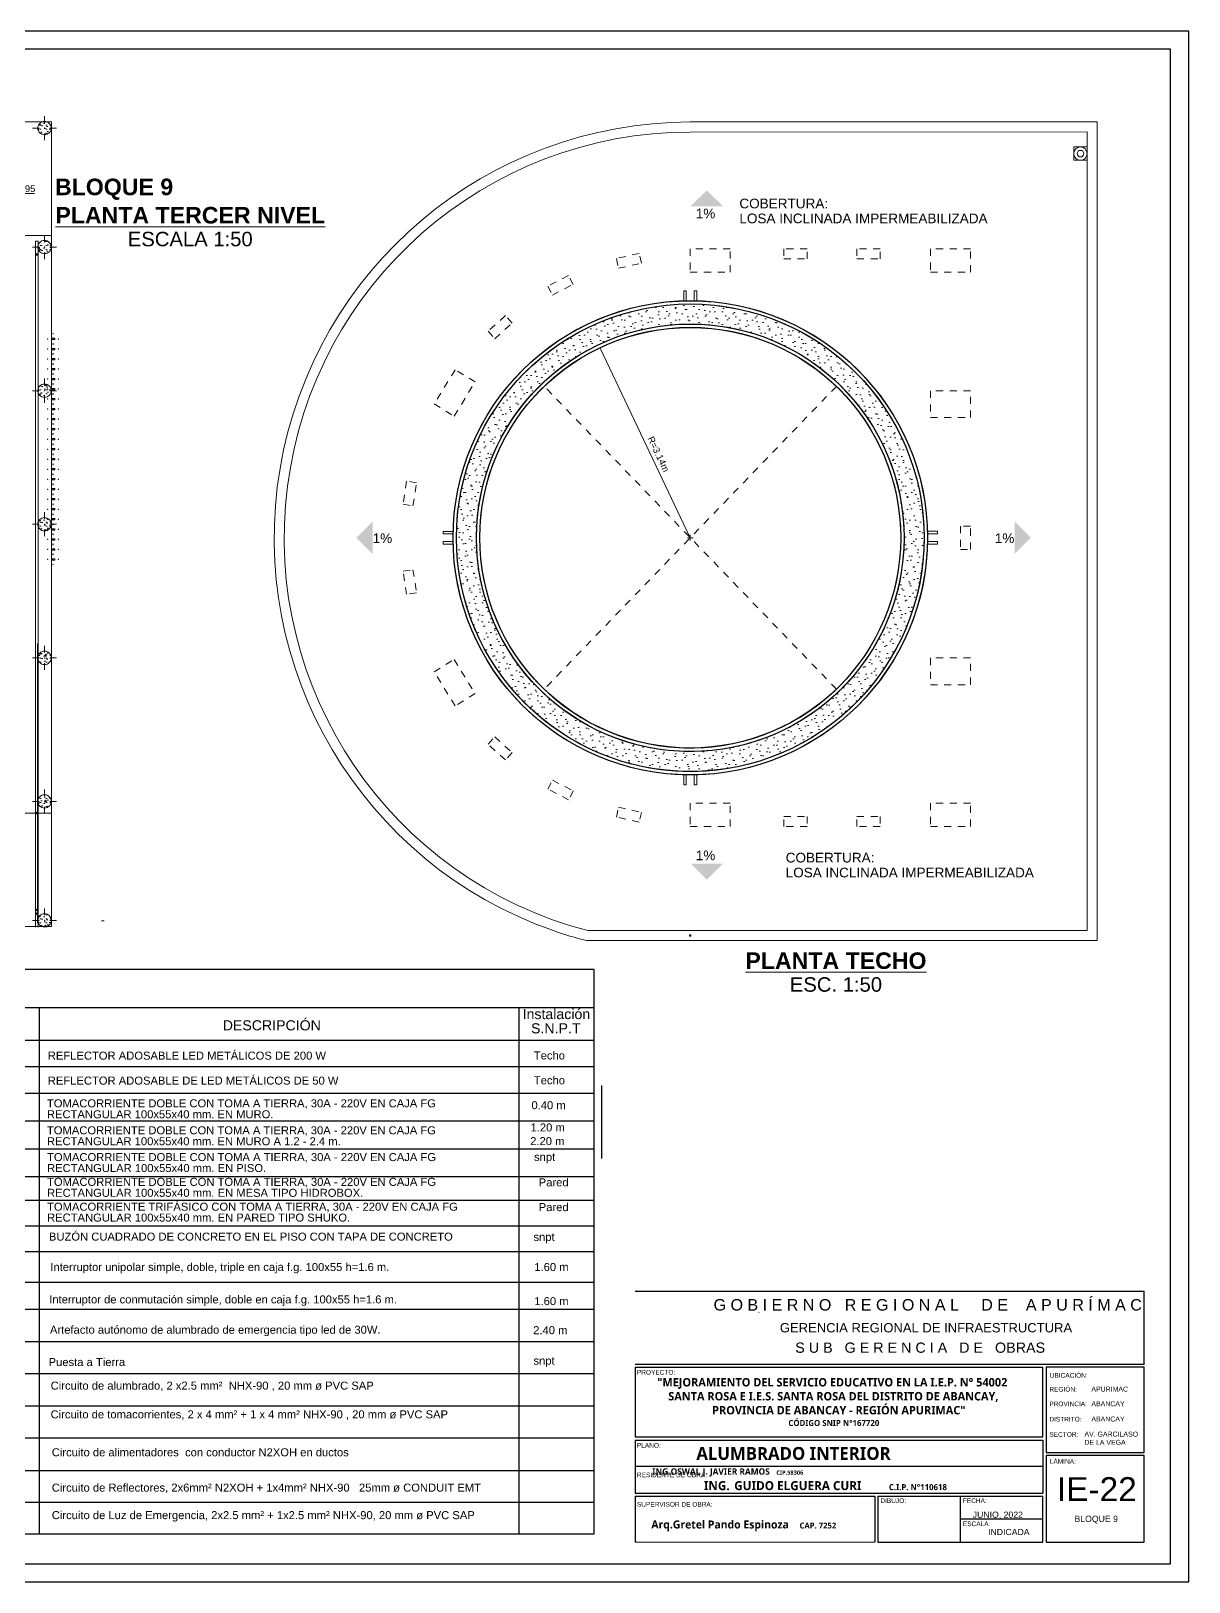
# Model space of a CAD drawing. Header units: feet. Extents: x 2 to 125, y -24 to 91.
# Drawn here: x 87.73 to 105.06, y 32.88 to 56.1 of the extents above; entities that cross this region are included whole.
import ezdxf
from ezdxf.enums import TextEntityAlignment as Align

# ---------------------------------------------------------------- set-up
doc = ezdxf.new("R2010")
doc.units = ezdxf.units.FT
doc.header["$MEASUREMENT"] = 0
for name, pattern in [('Dashed', [0.211667, 0.105833, -0.105833]), ('Hidden Line', [0.15875, 0.105833, -0.052917]), ('Small Dashed', [0.141111, 0.070556, -0.070556])]:
    doc.linetypes.add(name, pattern=pattern)
for name, color, linetype in [('ALUMBRADO', 1, 'Continuous'), ('Dimensioning - General', 7, 'Continuous'), ('IE-LEYENDA', 142, 'Continuous')]:
    doc.layers.add(name, color=color, linetype=linetype)
for name, color, linetype, lineweight in [('Annotation - Text_Pen_No__1', 7, 'Continuous', 13), ('ARQ', 252, 'Continuous', 0), ('Cotas varias El', 253, 'Continuous', 13), ('Drawing & Figure_Pen_No__1', 7, 'Continuous', 13), ('Estructura – Carga_Pen_No__1', 7, 'Continuous', 13), ('Interior - Furniture _Pen_No__1', 7, 'Continuous', 13), ('Interior - Stair & Railing_Pen_No__122', 9, 'Continuous', 13), ('LINEAS_IND.', 252, 'Continuous', 5), ('Membrete', 250, 'Continuous', 15), ('Structural - Bearing_Pen_No__1', 7, 'Continuous', 13)]:
    doc.layers.add(name, color=color, linetype=linetype, lineweight=lineweight)
for name, color, linetype, lineweight, true_color in [('Annotation - Text_Pen_No__167', 7, 'Continuous', 13, 0x6a6a6a), ('Annotation - Text_Pen_No__82', 7, 'Continuous', 20, 0xaaaaaa), ('Dimensioning - General_Pen_No__167', 7, 'Continuous', 13, 0x6a6a6a), ('Estructura – Carga_Pen_No__167', 7, 'Continuous', 13, 0x6a6a6a), ('RAMPA PROPUESTA 1 CERRAMIENTO_Pen_No__123', 7, 'Continuous', 0, 0xd8d8d8), ('Structural - Bearing_Pen_No__167', 7, 'Continuous', 13, 0x6a6a6a), ('Structural - Bearing_Pen_No__87', 7, 'Continuous', 20, 0x6a6a6a)]:
    doc.layers.add(name, color=color, linetype=linetype, lineweight=lineweight, true_color=true_color)
doc.styles.add('Generales', font='arial.ttf', dxfattribs={"height": 0.15})
doc.styles.add('GENERATED_STYLE_1', font='arial.ttf')
doc.styles.add('GENERATED_STYLE_2', font='')
doc.styles.add('style1', font='arial.ttf')
doc.styles.get('GENERATED_STYLE_2').set_extended_font_data('Arial', bold=True)
pattern_1 = [(0, (34.1127, 49.8555), (0, 0.3117692), [0.03, -0.15]), (0, (34.2027, 50.01138), (0, 0.3117692), [0.03, -0.15]), (60, (34.1127, 49.8555), (-0.27, 0.1558846), [0.03, -0.15]), (60, (34.2927, 49.8555), (-0.27, 0.1558846), [0.03, -0.15]), (120, (34.1427, 49.8555), (0.27, 0.1558846), [0.03, -0.15]), (120, (34.3227, 49.8555), (0.27, 0.1558846), [0.03, -0.15]), (0, (34.11271, 49.8855), (0, 0.06), [0, -0.06, 0, -0.09]), (45, (34.14271, 49.8855), (-0.04242641, 0.04242641), [0, -0.045, 0, -0.075])]

# ---------------------------------------------------------------- blocks, each defined once
blk = doc.blocks.new('Level Dimension_8', base_point=(52.723, 3.809))
at = {"layer": 'Dimensioning - General_Pen_No__167', "linetype": 'Continuous', "lineweight": 13, "true_color": 0x6a6a6a}
for points in [[(52.723, 3.809), (52.623, 3.809), (52.63, 3.771), (52.652, 3.739), (52.684, 3.717), (52.723, 3.709)], [(52.723, 3.809), (52.823, 3.809), (52.815, 3.848), (52.793, 3.88), (52.761, 3.902), (52.723, 3.909)]]:
    blk.add_hatch(color=251, dxfattribs=at).paths.add_polyline_path(points)
at = {"layer": 'Dimensioning - General_Pen_No__167', "color": 251, "linetype": 'Continuous', "lineweight": 13, "true_color": 0x6a6a6a}
for p, q in [((52.723, 3.609), (52.723, 4.009)), ((52.523, 3.809), (53.671, 3.809))]:
    blk.add_line(p, q, dxfattribs=at)
blk.add_circle((52.723, 3.809), 0.1, dxfattribs=at)
at = {"layer": 'Dimensioning - General_Pen_No__167', "color": 251, "lineweight": 13, "true_color": 0x6a6a6a, "insert": (52.973, 3.829), "char_height": 0.1, "attachment_point": 7, "style": 'GENERATED_STYLE_1'}
blk.add_mtext('\\A1;NPT: +6.95', dxfattribs=at)
blk = doc.blocks.new('LYYYY')
at = {"layer": 'IE-LEYENDA', "linetype": 'Continuous'}
for p, q in [((285.873, -132.045), (266.438, -132.044)), ((285.873, -140.496), (285.873, -132.045)), ((285.873, -132.618), (266.438, -132.617)), ((277.571, -132.617), (277.571, -140.495)), ((284.75, -140.496), (284.75, -132.618)), ((276.143, -133.105), (285.865, -133.105)), ((276.152, -133.496), (285.865, -133.496)), ((276.152, -133.896), (285.865, -133.896)), ((276.152, -134.312), (285.873, -134.312)), ((276.152, -134.729), (285.873, -134.729)), ((276.152, -135.145), (285.873, -135.145)), ((276.154, -135.498), (285.876, -135.498)), ((276.161, -135.883), (285.882, -135.883)), ((276.161, -136.267), (285.882, -136.268)), ((276.161, -136.728), (285.873, -136.728)), ((276.16, -137.131), (285.873, -137.132)), ((276.16, -137.613), (285.873, -137.614)), ((276.16, -138.095), (285.873, -138.095)), ((276.161, -138.577), (285.873, -138.577)), ((276.161, -139.059), (285.882, -139.059)), ((276.16, -139.549), (285.882, -139.549)), ((276.152, -140.022), (285.873, -140.022)), ((276.151, -140.495), (285.873, -140.496))]:
    blk.add_line(p, q, dxfattribs=at)
at = {"layer": 'IE-LEYENDA', "style": 'style1'}
for s, height, p in [('DESCRIPCIÓN', 0.15137, (280.316, -132.957)), ('Instalación ', 0.15137, (284.804, -132.788)), ('S.N.P.T', 0.1514, (284.93, -133.002)), ('REFLECTOR ADOSABLE LED METÁLICOS DE 200 W', 0.12, (277.698, -133.395)), ('Techo', 0.12, (284.972, -133.393)), ('REFLECTOR ADOSABLE DE LED METÁLICOS DE 50 W', 0.12, (277.698, -133.769)), ('Techo', 0.12, (284.972, -133.764)), ('TOMACORRIENTE DOBLE CON TOMA A TIERRA, 30A - 220V EN CAJA FG ', 0.12, (277.685, -134.109, 0)), ('RECTANGULAR 100x55x40 mm. EN MURO.', 0.12, (277.685, -134.273, 0)), ('0.40 m', 0.12, (284.936, -134.137)), ('TOMACORRIENTE DOBLE CON TOMA A TIERRA, 30A - 220V EN CAJA FG ', 0.12, (277.685, -134.513, 0)), ('1.20 m', 0.12, (284.922, -134.47)), ('RECTANGULAR 100x55x40 mm. EN MURO A 1.2 - 2.4 m.', 0.12, (277.685, -134.677, 0)), ('2.20 m', 0.12, (284.917, -134.675)), ('TOMACORRIENTE DOBLE CON TOMA A TIERRA, 30A - 220V EN CAJA FG', 0.12, (277.687, -134.914, 0)), ('snpt', 0.12, (284.975, -134.912)), ('RECTANGULAR 100x55x40 mm. EN PISO.', 0.12, (277.687, -135.078, 0)), ('TOMACORRIENTE DOBLE CON TOMA A TIERRA, 30A - 220V EN CAJA FG ', 0.12, (277.687, -135.285, 0)), ('RECTANGULAR 100x55x40 mm. EN MESA TIPO HIDROBOX.', 0.12, (277.687, -135.449, 0)), ('Pared', 0.12, (285.045, -135.292)), ('TOMACORRIENTE TRIFÁSICO CON TOMA A TIERRA, 30A - 220V EN CAJA FG ', 0.12, (277.687, -135.657, 0)), ('Pared', 0.12, (285.045, -135.663)), ('RECTANGULAR 100x55x40 mm. EN PARED TIPO SHUKO.', 0.12, (277.687, -135.82, 0)), ('BUZÓN CUADRADO DE CONCRETO EN EL PISO CON TAPA DE CONCRETO', 0.12, (277.715, -136.105)), ('snpt', 0.12, (284.966, -136.11)), ('Interruptor unipolar simple, doble, triple en caja f.g. 100x55 h=1.6 m.', 0.12, (277.736, -136.56)), ('1.60 m', 0.12, (284.979, -136.56)), ('Interruptor de conmutación simple, doble en caja f.g. 100x55 h=1.6 m.', 0.12, (277.72, -137.045)), ('1.60 m', 0.12, (284.979, -137.071)), ('Artefacto autónomo de alumbrado de emergencia tipo led de 30W.', 0.12, (277.73, -137.499)), ('2.40 m', 0.12, (284.962, -137.506)), ('snpt', 0.12, (284.966, -137.962)), ('Circuito de alumbrado, 2 x2.5 mm²  NHX-90 , 20 mm ø PVC SAP', 0.12, (277.741, -138.336)), ('Circuito de tomacorrientes, 2 x 4 mm² + 1 x 4 mm² NHX-90 , 20 mm ø PVC SAP', 0.12, (277.74, -138.766)), ('Circuito de alimentadores  con conductor N2XOH en ductos', 0.12, (277.758, -139.334)), ('Circuito de Reflectores, 2x6mm² N2XOH + 1x4mm² NHX-90   25mm ø CONDUIT EMT', 0.12, (277.758, -139.863)), ('Circuito de Luz de Emergencia, 2x2.5 mm² + 1x2.5 mm² NHX-90, 20 mm ø PVC SAP', 0.12, (277.758, -140.275))]:
    blk.add_text(s, height=height, rotation=359.9983, dxfattribs=at).set_placement(p)
blk.add_text('Puesta a Tierra', height=0.12, rotation=359.9983, dxfattribs=at).set_placement((278.283, -137.983), align=Align.CENTER)

msp = doc.modelspace()

# ---------------------------------------------------------------- hatches: boundary and pattern name
at = {"layer": 'Cotas varias El'}
h = msp.add_hatch(dxfattribs=at)
h.set_pattern_fill('STRUCTURAL_CONCRETE', color=256, style=0, pattern_type=2)
h.set_pattern_definition(pattern_1)
h.paths.add_polyline_path([(87.833, 54.644, 0.414214), (87.933, 54.544, 0.414214), (88.033, 54.644, 0.414214), (87.933, 54.744, 0.414214)])
h = msp.add_hatch(dxfattribs=at)
h.set_pattern_fill('STRUCTURAL_CONCRETE', color=256, style=0, pattern_type=2)
h.set_pattern_definition(pattern_1)
h.paths.add_polyline_path([(87.833, 52.862, 0.414214), (87.933, 52.762, 0.414214), (88.033, 52.862, 0.414214), (87.933, 52.962, 0.414214)])
h = msp.add_hatch(dxfattribs=at)
h.set_pattern_fill('STRUCTURAL_CONCRETE', color=256, style=0, pattern_type=2)
h.set_pattern_definition(pattern_1)
h.paths.add_polyline_path([(88.035, 51.196), (88.035, 51.176), (88.085, 51.176), (88.085, 51.196)])
h = msp.add_hatch(dxfattribs=at)
h.set_pattern_fill('STRUCTURAL_CONCRETE', color=256, style=0, pattern_type=2)
h.set_pattern_definition(pattern_1)
h.paths.add_polyline_path([(87.833, 50.712, 0.414214), (87.933, 50.612, 0.414214), (88.033, 50.712, 0.414214), (87.933, 50.812, 0.414214)])
h = msp.add_hatch(dxfattribs=at)
h.set_pattern_fill('STRUCTURAL_CONCRETE', color=256, style=0, pattern_type=2)
h.set_pattern_definition(pattern_1)
h.paths.add_polyline_path([(88.035, 50.446), (88.035, 50.426), (88.085, 50.426), (88.085, 50.446)])
h = msp.add_hatch(dxfattribs=at)
h.set_pattern_fill('STRUCTURAL_CONCRETE', color=256, style=0, pattern_type=2)
h.set_pattern_definition(pattern_1)
h.paths.add_polyline_path([(88.035, 49.846), (88.035, 49.826), (88.085, 49.826), (88.085, 49.846)])
h = msp.add_hatch(dxfattribs=at)
h.set_pattern_fill('STRUCTURAL_CONCRETE', color=256, style=0, pattern_type=2)
h.set_pattern_definition(pattern_1)
h.paths.add_polyline_path([(88.035, 49.396), (88.035, 49.376), (88.085, 49.376), (88.085, 49.396)])
h = msp.add_hatch(dxfattribs=at)
h.set_pattern_fill('STRUCTURAL_CONCRETE', color=256, style=0, pattern_type=2)
h.set_pattern_definition(pattern_1)
h.paths.add_polyline_path([(88.035, 49.096), (88.035, 49.076), (88.085, 49.076), (88.085, 49.096)])
h = msp.add_hatch(dxfattribs=at)
h.set_pattern_fill('STRUCTURAL_CONCRETE', color=256, style=0, pattern_type=2)
h.set_pattern_definition(pattern_1)
h.paths.add_polyline_path([(87.833, 48.712, 0.414214), (87.933, 48.612, 0.414214), (88.033, 48.712, 0.414214), (87.933, 48.812, 0.414214)])
h = msp.add_hatch(dxfattribs=at)
h.set_pattern_fill('STRUCTURAL_CONCRETE', color=256, style=0, pattern_type=2)
h.set_pattern_definition(pattern_1)
h.paths.add_polyline_path([(88.035, 48.796), (88.035, 48.776), (88.085, 48.776), (88.085, 48.796)])
h = msp.add_hatch(dxfattribs=at)
h.set_pattern_fill('STRUCTURAL_CONCRETE', color=256, style=0, pattern_type=2)
h.set_pattern_definition(pattern_1)
h.paths.add_polyline_path([(88.035, 48.646), (88.035, 48.626), (88.085, 48.626), (88.085, 48.646)])
h = msp.add_hatch(dxfattribs=at)
h.set_pattern_fill('STRUCTURAL_CONCRETE', color=256, style=0, pattern_type=2)
h.set_pattern_definition(pattern_1)
h.paths.add_polyline_path([(88.035, 48.496), (88.035, 48.476), (88.085, 48.476), (88.085, 48.496)])
h = msp.add_hatch(dxfattribs=at)
h.set_pattern_fill('STRUCTURAL_CONCRETE', color=256, style=0, pattern_type=2)
h.set_pattern_definition(pattern_1)
h.paths.add_polyline_path([(87.833, 46.712, 0.414214), (87.933, 46.612, 0.414214), (88.033, 46.712, 0.414214), (87.933, 46.812, 0.414214)])
h = msp.add_hatch(dxfattribs=at)
h.set_pattern_fill('STRUCTURAL_CONCRETE', color=256, style=0, pattern_type=2)
h.set_pattern_definition(pattern_1)
h.paths.add_polyline_path([(87.833, 44.562, 0.414214), (87.933, 44.462, 0.414214), (88.033, 44.562, 0.414214), (87.933, 44.662, 0.414214)])
h = msp.add_hatch(dxfattribs=at)
h.set_pattern_fill('STRUCTURAL_CONCRETE', color=256, style=0, pattern_type=2)
h.set_pattern_definition(pattern_1)
h.paths.add_polyline_path([(87.833, 42.781, 0.414214), (87.933, 42.681, 0.414214), (88.033, 42.781, 0.414214), (87.933, 42.881, 0.414214)])
at = {"layer": 'Estructura – Carga_Pen_No__1', "linetype": 'Continuous', "lineweight": 13}
for points in [[(98.088, 53.471), (97.601, 53.471), (97.845, 53.714)], [(92.843, 48.753), (92.843, 48.267), (92.6, 48.51)], [(102.451, 48.753), (102.451, 48.267), (102.694, 48.51)], [(98.088, 43.632), (97.601, 43.632), (97.845, 43.389)]]:
    msp.add_hatch(color=7, dxfattribs=at).paths.add_polyline_path(points)
at = {"layer": 'Structural - Bearing_Pen_No__1', "linetype": 'Continuous', "lineweight": 13}
h = msp.add_hatch(dxfattribs=at)
h.set_pattern_fill('CARPET', style=0, pattern_type=2)
h.set_pattern_definition([(45, (29.70074, 49.95258), (-0.09545942, 0.09545942), [0, -0.09, 0, -0.135]), (110, (30.00074, 49.95258), (0.1268585, 0.04617272), [0, -0.066, 0, -0.114])])
h.paths.add_polyline_path([(95.167, 45.991, 1), (100.027, 51.029, 1)])
h.paths.add_polyline_path([(99.818, 50.813, -0.424695), (99.818, 46.207, -0.40381), (95.374, 46.207, -0.424664), (95.374, 50.812, -0.40384)], flags=0)

# ---------------------------------------------------------------- linework, layer by layer
for points in [[(74.294, 32.875), (105.06, 32.875), (105.06, 56.097), (74.294, 56.097)], [(74.568, 33.149), (104.786, 33.149), (104.786, 55.823), (74.568, 55.823)]]:
    msp.add_lwpolyline(points, close=True)
at = {"color": 6}
for centre, radius in [((97.597, 48.509), 3.55), ((97.597, 48.51), 3.5), ((97.597, 48.51), 3.2), ((97.597, 48.51), 3.149)]:
    msp.add_circle(centre, radius, dxfattribs=at)
at = {"layer": 'Cotas varias El'}
for p, q in [((87.933, 54.724), (87.933, 54.824)), ((87.853, 54.644), (87.753, 54.644)), ((88.013, 54.644), (88.113, 54.644)), ((87.933, 54.564), (87.933, 54.464)), ((87.798, 52.95), (87.798, 52.751)), ((87.798, 52.95), (87.798, 52.751)), ((87.798, 52.95), (87.798, 52.751)), ((87.838, 52.751), (87.838, 52.95)), ((87.838, 52.751), (87.838, 52.95)), ((87.838, 52.751), (87.838, 52.95)), ((88.035, 53.037), (88.035, 44.387)), ((87.798, 52.751), (87.798, 44.4)), ((87.798, 52.751), (87.798, 44.4)), ((87.798, 52.751), (87.798, 44.4)), ((87.798, 52.751), (87.798, 44.401)), ((87.838, 52.751), (87.798, 52.751)), ((87.838, 44.4), (87.838, 52.751)), ((87.838, 44.4), (87.838, 52.751)), ((87.838, 44.4), (87.838, 52.751)), ((87.838, 44.401), (87.838, 52.751)), ((87.933, 52.782), (87.933, 52.682)), ((87.933, 50.792), (87.933, 50.892)), ((87.853, 50.712), (87.753, 50.712)), ((87.933, 50.632), (87.933, 50.532)), ((88.013, 50.712), (88.113, 50.712)), ((87.933, 48.792), (87.933, 48.892)), ((87.853, 48.712), (87.753, 48.712)), ((87.933, 48.632), (87.933, 48.532)), ((88.013, 48.712), (88.113, 48.712)), ((87.83, 46.914), (87.83, 46.927)), ((87.83, 46.912), (87.83, 46.925)), ((87.83, 46.912), (87.83, 46.925)), ((87.83, 46.912), (87.83, 46.925)), ((87.83, 46.911), (87.83, 46.914)), ((87.83, 46.887), (87.83, 46.912)), ((87.83, 46.887), (87.83, 46.912)), ((87.83, 46.887), (87.83, 46.912)), ((87.83, 46.888), (87.83, 46.911)), ((87.853, 46.712), (87.753, 46.712)), ((87.83, 46.862), (87.83, 46.888)), ((87.83, 46.862), (87.83, 46.887)), ((87.83, 46.862), (87.83, 46.887)), ((87.83, 46.862), (87.83, 46.887)), ((87.83, 46.85), (87.83, 46.862)), ((87.83, 46.85), (87.83, 46.862)), ((87.83, 46.85), (87.83, 46.862)), ((87.83, 46.85), (87.83, 46.862)), ((87.83, 42.939), (87.83, 46.85)), ((87.83, 42.939), (87.83, 46.85)), ((87.83, 42.939), (87.83, 46.85)), ((87.83, 42.939), (87.83, 46.85)), ((87.933, 46.792), (87.933, 46.892)), ((88.013, 46.712), (88.113, 46.712)), ((87.933, 46.632), (87.933, 46.532)), ((87.933, 44.642), (87.933, 44.742)), ((88.035, 44.387), (86.335, 44.387)), ((87.853, 44.562), (87.753, 44.562)), ((87.798, 44.401), (87.798, 44.389)), ((87.798, 44.4), (87.798, 44.387)), ((87.798, 44.4), (87.798, 44.387)), ((87.798, 44.4), (87.798, 44.387)), ((87.798, 44.389), (87.798, 44.386)), ((87.798, 44.387), (87.798, 44.362)), ((87.798, 44.387), (87.798, 44.362)), ((87.798, 44.387), (87.798, 44.362)), ((87.798, 44.386), (87.798, 44.363)), ((87.798, 44.363), (87.798, 44.337)), ((87.798, 44.362), (87.798, 44.337)), ((87.798, 44.362), (87.798, 44.337)), ((87.798, 44.362), (87.798, 44.337)), ((87.838, 44.389), (87.838, 44.401)), ((87.838, 44.387), (87.838, 44.4)), ((87.838, 44.387), (87.838, 44.4)), ((87.838, 44.387), (87.838, 44.4)), ((87.838, 44.386), (87.838, 44.389)), ((87.838, 44.362), (87.838, 44.387)), ((87.838, 44.362), (87.838, 44.387)), ((87.838, 44.362), (87.838, 44.387)), ((87.838, 44.363), (87.838, 44.386)), ((87.838, 44.337), (87.838, 44.363)), ((87.838, 44.337), (87.838, 44.362)), ((87.838, 44.337), (87.838, 44.362)), ((87.838, 44.337), (87.838, 44.362)), ((87.933, 44.482), (87.933, 44.382)), ((88.013, 44.562), (88.113, 44.562)), ((87.798, 44.337), (87.798, 44.325)), ((87.798, 44.337), (87.798, 44.325)), ((87.798, 44.337), (87.798, 44.325)), ((87.798, 44.337), (87.798, 44.325)), ((87.798, 44.325), (87.798, 42.881)), ((87.798, 44.325), (87.798, 42.881)), ((87.798, 44.325), (87.798, 42.881)), ((87.798, 44.325), (87.798, 42.881)), ((87.838, 44.325), (87.838, 44.337)), ((87.838, 44.325), (87.838, 44.337)), ((87.838, 44.325), (87.838, 44.337)), ((87.838, 44.325), (87.838, 44.337)), ((87.838, 42.881), (87.838, 44.325)), ((87.838, 42.881), (87.838, 44.325)), ((87.838, 42.881), (87.838, 44.325)), ((87.838, 42.881), (87.838, 44.325)), ((87.853, 42.781), (87.753, 42.781)), ((87.798, 42.881), (87.798, 42.681)), ((87.798, 42.881), (87.798, 42.681)), ((87.798, 42.881), (87.798, 42.681)), ((87.798, 42.881), (87.838, 42.881)), ((87.83, 42.739), (87.83, 42.939)), ((87.83, 42.739), (87.83, 42.939)), ((87.83, 42.739), (87.83, 42.939)), ((87.838, 42.681), (87.838, 42.881)), ((87.838, 42.681), (87.838, 42.881)), ((87.838, 42.681), (87.838, 42.881)), ((87.933, 42.861), (87.933, 42.961)), ((88.013, 42.781), (88.113, 42.781))]:
    msp.add_line(p, q, dxfattribs=at)
for points in [[(88.035, 54.737), (82.141, 54.737, 1.000452), (82.141, 42.687), (88.035, 42.687)], [(87.833, 54.644, 0.414214), (87.933, 54.544, 0.414214), (88.033, 54.644, 0.414214), (87.933, 54.744, 0.414214)], [(87.833, 52.862, 0.414214), (87.933, 52.762, 0.414214), (88.033, 52.862, 0.414214), (87.933, 52.962, 0.414214)], [(87.806, 52.751, 1), (87.83, 52.751, 1)], [(87.833, 50.712, 0.414214), (87.933, 50.612, 0.414214), (88.033, 50.712, 0.414214), (87.933, 50.812, 0.414214)], [(87.833, 48.712, 0.414214), (87.933, 48.612, 0.414214), (88.033, 48.712, 0.414214), (87.933, 48.812, 0.414214)], [(87.833, 46.712, 0.414214), (87.933, 46.612, 0.414214), (88.033, 46.712, 0.414214), (87.933, 46.812, 0.414214)], [(87.833, 44.562, 0.414214), (87.933, 44.462, 0.414214), (88.033, 44.562, 0.414214), (87.933, 44.662, 0.414214)], [(87.806, 44.387, 1), (87.83, 44.387, 1)], [(87.798, 42.939, 1), (87.822, 42.939, 1)], [(87.806, 42.881, 1), (87.83, 42.881, 1)], [(87.833, 42.781, 0.414214), (87.933, 42.681, 0.414214), (88.033, 42.781, 0.414214), (87.933, 42.881, 0.414214)]]:
    msp.add_lwpolyline(points, format="xyb", close=True, dxfattribs=at)
for points in [[(86.337, 53.037), (88.035, 53.037), (88.035, 54.737), (86.337, 54.737)], [(88.035, 51.496), (88.035, 51.476), (88.085, 51.476), (88.085, 51.496)], [(88.035, 51.346), (88.035, 51.326), (88.085, 51.326), (88.085, 51.346)], [(88.035, 51.196), (88.035, 51.176), (88.085, 51.176), (88.085, 51.196)], [(88.035, 51.046), (88.035, 51.026), (88.085, 51.026), (88.085, 51.046)], [(88.035, 50.896), (88.035, 50.876), (88.085, 50.876), (88.085, 50.896)], [(88.035, 50.746), (88.035, 50.726), (88.085, 50.726), (88.085, 50.746)], [(88.035, 50.596), (88.035, 50.576), (88.085, 50.576), (88.085, 50.596)], [(88.035, 50.446), (88.035, 50.426), (88.085, 50.426), (88.085, 50.446)], [(88.035, 50.296), (88.035, 50.276), (88.085, 50.276), (88.085, 50.296)], [(88.035, 50.146), (88.035, 50.126), (88.085, 50.126), (88.085, 50.146)], [(88.035, 49.996), (88.035, 49.976), (88.085, 49.976), (88.085, 49.996)], [(88.035, 49.846), (88.035, 49.826), (88.085, 49.826), (88.085, 49.846)], [(88.035, 49.696), (88.035, 49.676), (88.085, 49.676), (88.085, 49.696)], [(88.035, 49.546), (88.035, 49.526), (88.085, 49.526), (88.085, 49.546)], [(88.035, 49.396), (88.035, 49.376), (88.085, 49.376), (88.085, 49.396)], [(88.035, 49.246), (88.035, 49.226), (88.085, 49.226), (88.085, 49.246)], [(88.035, 49.096), (88.035, 49.076), (88.085, 49.076), (88.085, 49.096)], [(88.035, 48.946), (88.035, 48.926), (88.085, 48.926), (88.085, 48.946)], [(88.035, 48.796), (88.035, 48.776), (88.085, 48.776), (88.085, 48.796)], [(88.035, 48.646), (88.035, 48.626), (88.085, 48.626), (88.085, 48.646)], [(88.035, 48.496), (88.035, 48.476), (88.085, 48.476), (88.085, 48.496)], [(88.035, 48.346), (88.035, 48.326), (88.085, 48.326), (88.085, 48.346)], [(88.035, 48.196), (88.035, 48.176), (88.085, 48.176), (88.085, 48.196)], [(84.635, 42.687), (88.035, 42.687), (88.035, 44.387), (84.635, 44.387)]]:
    msp.add_lwpolyline(points, close=True, dxfattribs=at)
for p in [(87.933, 54.644), (88.06, 51.566), (87.98, 51.486), (87.98, 51.336), (88.06, 51.486), (88.06, 51.416), (88.06, 51.406), (88.06, 51.336), (88.14, 51.486), (88.14, 51.336), (87.98, 51.186), (88.06, 51.266), (88.06, 51.256), (88.06, 51.186), (88.06, 51.116), (88.06, 51.106), (88.14, 51.186), (87.98, 51.036), (87.98, 50.886), (88.06, 51.036), (88.06, 50.966), (88.06, 50.956), (88.06, 50.886), (88.14, 51.036), (88.14, 50.886), (87.933, 50.712), (87.98, 50.736), (88.06, 50.816), (88.06, 50.806), (88.06, 50.736), (88.06, 50.666), (88.06, 50.656), (88.14, 50.736), (87.98, 50.586), (87.98, 50.436), (88.06, 50.586), (88.06, 50.516), (88.06, 50.506), (88.06, 50.436), (88.14, 50.586), (88.14, 50.436), (87.98, 50.286), (88.06, 50.366), (88.06, 50.356), (88.06, 50.286), (88.06, 50.216), (88.06, 50.206), (88.14, 50.286), (87.98, 50.136), (87.98, 49.986), (88.06, 50.136), (88.06, 50.066), (88.06, 50.056), (88.06, 49.986), (88.14, 50.136), (88.14, 49.986), (87.98, 49.836), (88.06, 49.916), (88.06, 49.906), (88.06, 49.836), (88.06, 49.766), (88.06, 49.756), (88.14, 49.836), (87.98, 49.686), (87.98, 49.536), (88.06, 49.686), (88.06, 49.616), (88.06, 49.606), (88.06, 49.536), (88.06, 49.466), (88.14, 49.686), (88.14, 49.536), (87.98, 49.386), (87.98, 49.236), (88.06, 49.456), (88.06, 49.386), (88.06, 49.236), (88.14, 49.386), (88.14, 49.236), (87.98, 49.086), (88.06, 49.166), (88.06, 49.156), (88.06, 49.086), (88.06, 49.016), (88.06, 49.006), (88.14, 49.086), (87.98, 48.936), (87.98, 48.786), (88.06, 48.936), (88.06, 48.866), (88.06, 48.856), (88.06, 48.786), (88.14, 48.936), (88.14, 48.786), (87.933, 48.712), (87.98, 48.636), (88.06, 48.716), (88.06, 48.706), (88.06, 48.636), (88.06, 48.566), (88.06, 48.556), (88.14, 48.636), (87.98, 48.486), (87.98, 48.336), (88.06, 48.486), (88.06, 48.416), (88.06, 48.406), (88.06, 48.336), (88.14, 48.486), (88.14, 48.336), (87.98, 48.186), (88.06, 48.266), (88.06, 48.256), (88.06, 48.186), (88.06, 48.106), (88.14, 48.186), (87.933, 46.712), (87.933, 44.562), (87.933, 42.781)]:
    msp.add_point(p, dxfattribs=at)
at = {"layer": 'Drawing & Figure_Pen_No__1', "color": 7, "linetype": 'Continuous', "lineweight": 13}
for points in [[(103.536, 54.737), (97.596, 54.735)], [(97.596, 54.585), (103.536, 54.587)], [(103.686, 54.737), (103.536, 54.737)], [(103.536, 54.587), (103.536, 42.628)], [(103.686, 42.478), (103.686, 54.737)], [(103.536, 42.628), (96.065, 42.628)], [(96.046, 42.478), (103.536, 42.478)], [(103.686, 42.478), (103.536, 42.478)]]:
    msp.add_lwpolyline(points, dxfattribs=at)
for radius, start, end in [(6.227, 90.003, 250.8019), (6.077, 90.0028, 255.3978), (6.227, 250.8019, 255.5757)]:
    msp.add_arc((97.597, 48.508), radius, start, end, dxfattribs=at)
at = {"layer": 'Estructura – Carga_Pen_No__1', "color": 7, "linetype": 'Continuous', "lineweight": 13}
for points in [[(97.597, 48.51), (96.247, 51.35)], [(97.597, 48.552), (97.597, 48.468)], [(97.556, 48.51), (97.639, 48.51)]]:
    msp.add_lwpolyline(points, dxfattribs=at)
at = {"layer": 'Estructura – Carga_Pen_No__1', "color": 7, "linetype": 'Dashed', "lineweight": 13}
for points in [[(99.784, 46.243), (95.41, 50.778)], [(99.784, 50.777), (95.41, 46.242)]]:
    msp.add_lwpolyline(points, dxfattribs=at)
at = {"layer": 'Estructura – Carga_Pen_No__167', "color": 251, "linetype": 'Continuous', "lineweight": 13, "true_color": 0x6a6a6a}
msp.add_lwpolyline([(103.336, 54.361), (103.536, 54.361), (103.536, 54.161), (103.336, 54.161)], close=True, dxfattribs=at)
for radius in [0.1, 0.0496]:
    msp.add_circle((103.436, 54.261), radius, dxfattribs=at)
at = {"layer": 'Interior - Furniture _Pen_No__1', "color": 7, "linetype": 'Continuous', "lineweight": 13}
msp.add_line((88.035, 53.037), (86.335, 53.037), dxfattribs=at)
at = {"layer": 'Interior - Stair & Railing_Pen_No__122', "color": 9, "linetype": 'Continuous', "lineweight": 13}
msp.add_line((87.838, 52.95), (87.798, 52.95), dxfattribs=at)
msp.add_line((87.838, 52.95), (87.798, 52.95), dxfattribs=at)
msp.add_line((87.838, 52.95), (87.798, 52.95), dxfattribs=at)
at = {"layer": 'Interior - Stair & Railing_Pen_No__122', "color": 9, "linetype": 'Small Dashed', "lineweight": 13}
msp.add_line((88.786, 42.773), (88.826, 42.773), dxfattribs=at)
msp.add_line((88.786, 42.773), (88.826, 42.773), dxfattribs=at)
msp.add_line((88.786, 42.773), (88.826, 42.773), dxfattribs=at)
at = {"layer": 'Interior - Stair & Railing_Pen_No__122', "color": 9, "linetype": 'Continuous', "lineweight": 13}
msp.add_lwpolyline([(97.596, 42.567, 1), (97.596, 42.543, 1)], format="xyb", close=True, dxfattribs=at)
at = {"layer": 'LINEAS_IND.', "color": 7, "ltscale": 0.5}
msp.add_line((98.62, 36.916, 0.457), (98.629, 36.912, 0.457), dxfattribs=at)
msp.add_line((98.62, 36.916, 0.457), (98.629, 36.912, 0.457), dxfattribs=at)
at = {"layer": 'Membrete', "color": 7, "lineweight": 30, "ltscale": 0.5}
for p, q in [((96.271, 39.215), (96.271, 40.31)), ((96.773, 37.228), (104.39, 37.228)), ((104.39, 36.133), (96.773, 36.133)), ((96.773, 36.093), (102.872, 36.093)), ((96.773, 36.093), (96.773, 35.046)), ((96.774, 35.046), (102.872, 35.046)), ((96.774, 34.999), (102.872, 34.999)), ((96.774, 34.999), (96.774, 34.207)), ((102.872, 34.999), (102.872, 34.207)), ((102.872, 34.603), (96.774, 34.603)), ((96.774, 34.207), (102.872, 34.207)), ((96.774, 34.162), (100.358, 34.162)), ((96.774, 34.162), (96.774, 33.47)), ((100.358, 34.162), (100.358, 33.47)), ((100.405, 34.162), (102.872, 34.162)), ((100.405, 34.162), (100.405, 33.47)), ((102.872, 33.816), (101.638, 33.816))]:
    msp.add_line(p, q, dxfattribs=at)
at = {"layer": 'Membrete', "color": 7, "lineweight": 20, "ltscale": 0.5}
msp.add_line((104.39, 37.228), (96.773, 37.228), dxfattribs=at)
msp.add_lwpolyline([(104.39, 36.133), (104.39, 37.228)], dxfattribs=at)
at = {"layer": 'Membrete', "color": 7, "lineweight": 30, "ltscale": 0.5}
for points in [[(104.39, 36.133), (104.39, 37.228)], [(102.872, 35.046), (102.872, 36.093)], [(100.405, 33.47), (102.872, 33.47), (102.872, 34.162)], [(101.638, 34.162), (101.638, 33.47)]]:
    msp.add_lwpolyline(points, dxfattribs=at)
for points in [[(104.39, 36.093), (102.922, 36.093), (102.922, 34.814), (104.39, 34.814)], [(104.39, 34.77), (102.922, 34.77), (102.922, 33.47), (104.39, 33.47)]]:
    msp.add_lwpolyline(points, close=True, dxfattribs=at)
at = {"layer": 'Membrete', "color": 7, "lineweight": 18, "ltscale": 0.5}
msp.add_lwpolyline([(96.774, 33.47), (100.358, 33.47)], dxfattribs=at)
msp.add_lwpolyline([(96.774, 33.47), (100.358, 33.47)], dxfattribs=at)
at = {"layer": 'RAMPA PROPUESTA 1 CERRAMIENTO_Pen_No__123', "color": 254, "linetype": 'Continuous', "lineweight": 0, "true_color": 0xd8d8d8}
for p in [(88.06, 49.316), (88.06, 49.306)]:
    msp.add_point(p, dxfattribs=at)
at = {"layer": 'Structural - Bearing_Pen_No__167', "color": 251, "linetype": 'Continuous', "lineweight": 13, "true_color": 0x6a6a6a}
for p, q in [((87.933, 52.942), (87.933, 53.042)), ((87.853, 52.862), (87.753, 52.862)), ((88.013, 52.862), (88.113, 52.862))]:
    msp.add_line(p, q, dxfattribs=at)
at = {"layer": 'Structural - Bearing_Pen_No__167', "color": 251, "linetype": 'Hidden Line', "lineweight": 13, "true_color": 0x6a6a6a}
for points in [[(96.524, 52.545), (96.866, 52.621), (96.833, 52.768), (96.492, 52.691)], [(97.596, 52.485), (98.196, 52.485), (98.196, 52.835), (97.596, 52.835)], [(98.996, 52.685), (99.346, 52.685), (99.346, 52.835), (98.996, 52.835)], [(100.091, 52.685), (100.441, 52.685), (100.441, 52.835), (100.091, 52.835)], [(101.191, 52.485), (101.791, 52.485), (101.791, 52.835), (101.191, 52.835)], [(95.533, 52.144), (95.844, 52.304), (95.775, 52.437), (95.464, 52.277)], [(94.671, 51.489), (94.93, 51.724), (94.83, 51.836), (94.57, 51.601)], [(94.063, 50.332), (94.377, 50.843), (94.078, 51.026), (93.764, 50.515)], [(101.191, 50.31), (101.791, 50.31), (101.791, 50.71), (101.191, 50.71)], [(93.446, 48.988), (93.501, 49.334), (93.352, 49.357), (93.298, 49.011)], [(101.641, 48.685), (101.641, 48.335), (101.791, 48.335), (101.791, 48.685)], [(93.446, 48.032), (93.501, 47.686), (93.352, 47.663), (93.298, 48.009)], [(94.063, 46.688), (94.377, 46.176), (94.078, 45.993), (93.764, 46.504)], [(101.191, 46.31), (101.791, 46.31), (101.791, 46.71), (101.191, 46.71)], [(94.671, 45.53), (94.93, 45.295), (94.83, 45.184), (94.57, 45.419)], [(95.535, 44.879), (95.846, 44.719), (95.777, 44.586), (95.466, 44.746)], [(96.524, 44.475), (96.866, 44.398), (96.833, 44.252), (96.492, 44.328)], [(97.596, 44.185), (98.196, 44.185), (98.196, 44.535), (97.596, 44.535)], [(101.191, 44.185), (101.791, 44.185), (101.791, 44.535), (101.191, 44.535)], [(98.996, 44.335), (99.346, 44.335), (99.346, 44.185), (98.996, 44.185)], [(100.091, 44.335), (100.441, 44.335), (100.441, 44.185), (100.091, 44.185)]]:
    msp.add_lwpolyline(points, close=True, dxfattribs=at)
at = {"layer": 'Structural - Bearing_Pen_No__167', "color": 251, "linetype": 'Continuous', "lineweight": 13, "true_color": 0x6a6a6a}
for points in [[(97.499, 52.207), (97.499, 52.059), (97.536, 52.059), (97.536, 52.207)], [(97.693, 52.207), (97.693, 52.059), (97.656, 52.059), (97.656, 52.207)], [(93.9, 48.605), (94.048, 48.605), (94.048, 48.568), (93.9, 48.568)], [(101.147, 48.608), (101.295, 48.608), (101.295, 48.569), (101.147, 48.569)], [(93.9, 48.414), (94.048, 48.414), (94.048, 48.452), (93.9, 48.452)], [(101.295, 48.414), (101.147, 48.414), (101.147, 48.452), (101.295, 48.452)], [(97.499, 44.813), (97.499, 44.961), (97.536, 44.961), (97.536, 44.813)], [(97.693, 44.813), (97.693, 44.961), (97.656, 44.961), (97.656, 44.813)]]:
    msp.add_lwpolyline(points, close=True, dxfattribs=at)
for points in [[(95.167, 45.991, -1), (100.027, 51.029, -1)], [(99.818, 50.813, 0.40384), (95.374, 50.812, 0.424664), (95.374, 46.207, 0.40381), (99.818, 46.207, 0.424695)], [(100.746, 48.51, 1), (94.446, 48.51, 1)]]:
    msp.add_lwpolyline(points, format="xyb", close=True, dxfattribs=at)
msp.add_point((87.933, 52.862), dxfattribs=at)
at = {"layer": 'Structural - Bearing_Pen_No__87', "color": 251, "linetype": 'Continuous', "lineweight": 20, "true_color": 0x6a6a6a}
for radius, start, end in [(3.55, 0.0146, 180.0146), (3.5, 0.0146, 180.0146), (3.2, 46.0212, 226.0212), (3.15, 46.0212, 226.0212), (3.2, 226.0212, 46.0212), (3.15, 226.0212, 46.0212), (3.55, 180.0146, 0.0146), (3.5, 180.0146, 0.0146)]:
    msp.add_arc((97.597, 48.51), radius, start, end, dxfattribs=at)

# ---------------------------------------------------------------- block references
at = {"layer": 'Dimensioning - General', "color": 251, "lineweight": 13, "true_color": 0x6a6a6a}
msp.add_blockref('Level Dimension_8', (86.835, 53.665), dxfattribs=at)

# ---------------------------------------------------------------- texts
at = {"layer": 'Annotation - Text_Pen_No__1', "color": 7, "linetype": 'Continuous', "lineweight": 13, "char_height": 0.24776, "attachment_point": 2, "style": 'GENERATED_STYLE_2'}
for s, insert, line_spacing_factor in [('\\A1;BLOQUE 9', (88.974, 53.887), 0.910624), ('\\A1;{\\LPLANTA TERCER NIVEL\\P\\fArial|b0|i0|c0|p34;\\H0.875x;\\lESCALA 1:50}', (90.114, 53.463), 0.901362), ('\\A1;{\\LPLANTA TECHO\\P\\fArial|b0|i0|c0|p34;\\H0.875x;\\lESC. 1:50}', (99.777, 42.302), 0.901362)]:
    msp.add_mtext(s, dxfattribs=dict(at, insert=insert, line_spacing_factor=line_spacing_factor))
at = {"layer": 'Annotation - Text_Pen_No__167', "color": 251, "linetype": 'Continuous', "lineweight": 13, "true_color": 0x6a6a6a, "char_height": 0.145, "style": 'GENERATED_STYLE_1'}
for insert, attachment_point in [((97.972, 53.438), 3), ((92.843, 48.575), 1), ((102.447, 48.575), 3), ((97.972, 43.827), 3)]:
    msp.add_mtext('\\A1;1%', dxfattribs=dict(at, insert=insert, attachment_point=attachment_point))
at = {"layer": 'Annotation - Text_Pen_No__167', "color": 251, "linetype": 'Continuous', "lineweight": 13, "true_color": 0x6a6a6a, "char_height": 0.145, "attachment_point": 1, "line_spacing_factor": 0.923713, "style": 'GENERATED_STYLE_1'}
for insert in [(98.332, 53.587), (99.025, 43.793)]:
    msp.add_mtext('\\A1;COBERTURA:\\PLOSA INCLINADA IMPERMEABILIZADA', dxfattribs=dict(at, insert=insert))
at = {"layer": 'Annotation - Text_Pen_No__82', "color": 253, "linetype": 'Continuous', "lineweight": 20, "true_color": 0xaaaaaa, "insert": (97.167, 49.783), "char_height": 0.1, "attachment_point": 2, "rotation": 295.4387, "style": 'GENERATED_STYLE_1'}
msp.add_mtext('\\A1;\\pt0.125;R=3.14m', dxfattribs=at)
at = {"layer": 'ARQ', "ltscale": 0.5, "insert": (97.014, 33.796), "char_height": 0.11921, "width": 4.28418, "attachment_point": 1, "style": 'Generales'}
msp.add_mtext('{\\fTrebuchet MS|b1|i0|c0|p34;\\H1.0054x;Arq.Gretel Pando Espinoza \\H0.73511x;    CAP. 7252}', dxfattribs=at)
at = {"layer": 'Membrete', "color": 7, "lineweight": 5, "style": 'Generales'}
for s, height, p in [('G O B I E R N O   R E G I O N A L     D E    A P U R Í M A C   ', 0.17203, (97.946, 36.939)), ('GERENCIA REGIONAL DE INFRAESTRUCTURA', 0.13949, (98.938, 36.612)), ('S U B   G E R E N C I A   D E   OBRAS', 0.15343, (99.168, 36.307))]:
    msp.add_text(s, height=height, dxfattribs=at).set_placement(p)
at = {"layer": 'Membrete', "color": 7, "ltscale": 0.5, "style": 'Generales'}
for s, height, p in [('PROYECTO:', 0.0697, (96.799, 35.98)), ('UBICACIÓN:', 0.0697, (102.977, 35.934)), ('REGIÓN:', 0.0697, (102.971, 35.726)), ('APURIMAC', 0.0744, (103.6, 35.726)), ('PROVINCIA:', 0.0697, (102.971, 35.507)), ('ABANCAY', 0.0744, (103.6, 35.507)), ('DISTRITO:', 0.0697, (102.971, 35.278)), ('ABANCAY', 0.0744, (103.6, 35.278)), ('SECTOR: ', 0.0697, (102.972, 35.048)), ('AV. GARCILASO  ', 0.07439, (103.496, 35.052)), ('PLANO:', 0.0697, (96.799, 34.886)), ('DE LA VEGA', 0.0744, (103.495, 34.929)), ('LÁMINA:', 0.0697, (102.978, 34.646)), ('RESIDENTE DE OBRA:', 0.06974, (96.799, 34.444)), ('IE-22', 0.3584, (103.083, 34.086)), ('SUPERVISOR DE OBRA:', 0.06974, (96.799, 34.003)), ('DIBUJO:', 0.0697, (100.443, 34.058)), ('FECHA:', 0.0697, (101.677, 34.057)), ('JUNIO, 2022', 0.09299, (101.824, 33.836)), ('ESCALA:', 0.0697, (101.677, 33.711)), ('BLOQUE 9', 0.093, (103.347, 33.774)), ('INDICADA', 0.093, (102.054, 33.577))]:
    msp.add_text(s, height=height, dxfattribs=at).set_placement(p)
at = {"layer": 'Membrete', "color": 7, "ltscale": 0.5, "attachment_point": 1, "style": 'Generales'}
for s, insert, char_height, width in [('\\pi0.43008;{\\fTrebuchet MS|b1|i0|c0|p34;\\H0.6891x;"MEJORAMIENTO DEL SERVICIO EDUCATIVO EN LA I.E.P. N° 54002 \\P\\pi0.59429;SANTA ROSA E I.E.S. SANTA ROSA DEL DISTRITO DE ABANCAY, \\P\\pi1.2517;PROVINCIA DE ABANCAY - REGIÓN APURIMAC"\\H1.4512x;\\P\\pi2.3925;\\H0.49222x;CÓDIGO SNIP N°167720}', (96.673, 35.928), 0.182035, 6.13804), ('{\\fTrebuchet MS|b1|i0|c0|p34;ALUMBRADO INTERIOR }', (97.688, 34.896), 0.19215, 5.93505), ('{\\fTrebuchet MS|b1|i0|c0|p34;\\H1.0054x;ING.OSWAL J. JAVIER RAMOS\\H0.73511x;    \\H0.89565x;CIP.58306}', (97.027, 34.577), 0.09537, 3.42734), ('\\pi-0.38399,l0.53568,t0.53568;{\\fTrebuchet MS|b1|i0|c0|p34;\\H0.88598x;ING.^IGUIDO ELGUERA CURI         \\H0.66667x;C.I.P. N°110618}', (97.648, 34.385), 0.151696, 4.72143)]:
    msp.add_mtext(s, dxfattribs=dict(at, insert=insert, char_height=char_height, width=width))

# ---------------------------------------------------------------- next in the draw order: block references
at = {"layer": 'ALUMBRADO'}
msp.add_blockref('LYYYY', (-189.716, 174.091), dxfattribs=at)

doc.saveas('drawing.dxf')
